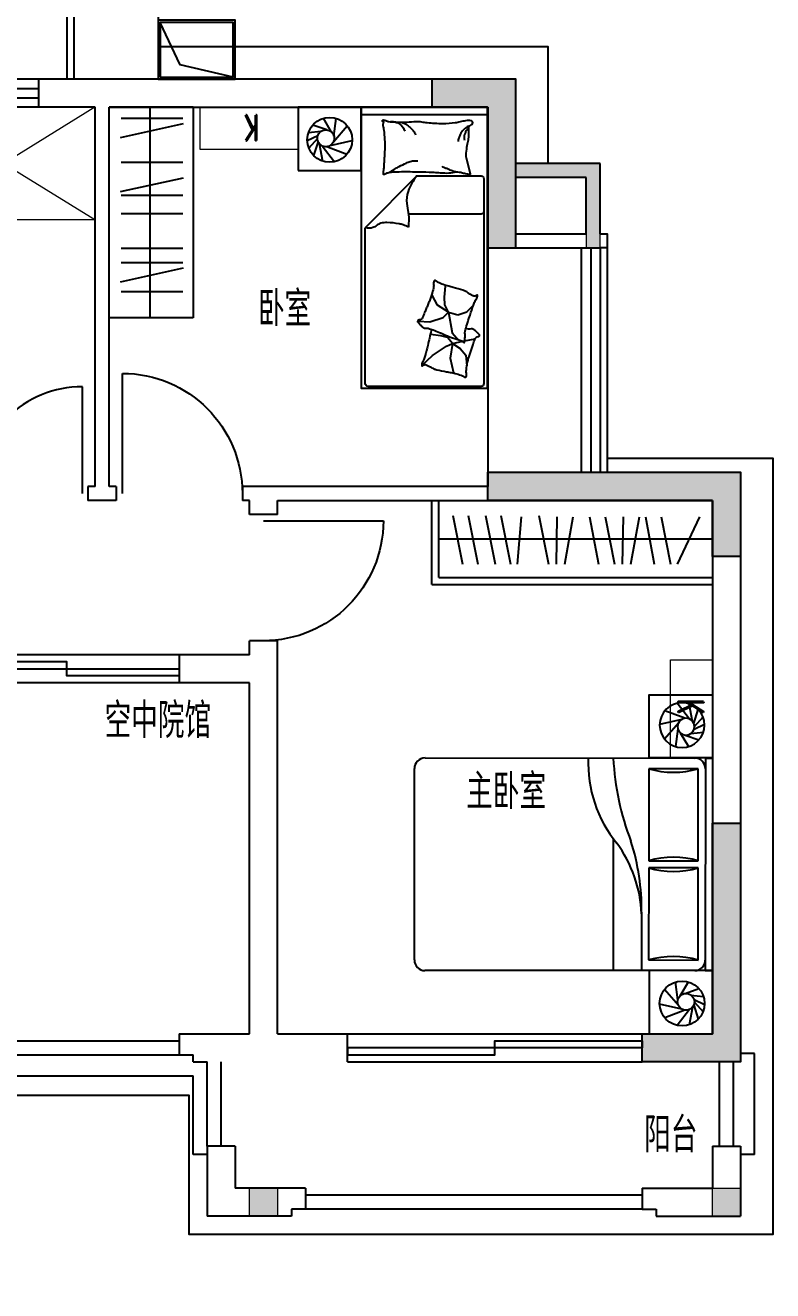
# Model space of a CAD drawing. Extents: x -503369 to -468969, y -592991 to -562131.
# Drawn here: x -481766 to -476439, y -592991 to -583977 of the extents above; entities that cross this region are included whole.
import ezdxf
from ezdxf.enums import TextEntityAlignment as Align

# ---------------------------------------------------------------- set-up
doc = ezdxf.new("R2010")
doc.units = 0
doc.header["$LTSCALE"] = 1000
doc.header["$MEASUREMENT"] = 0
doc.linetypes.add('DASH', pattern=[0.35, 0.25, -0.1])
doc.layers.get('0').update_dxf_attribs({"linetype": 'CONTINUOUS'})
for name, color, linetype, lineweight in [('AC', 11, 'CONTINUOUS', 9), ('FUR1', 223, 'CONTINUOUS', 0), ('GZH1', 8, 'CONTINUOUS', 9), ('GZZ1', 40, 'CONTINUOUS', 9), ('PS', 30, 'CONTINUOUS', 9), ('房间名称', 7, 'CONTINUOUS', 9)]:
    doc.layers.add(name, color=color, linetype=linetype, lineweight=lineweight)
for name, color, linetype in [('F', 8, 'CONTINUOUS'), ('FUR', 8, 'CONTINUOUS'), ('H1', 8, 'CONTINUOUS'), ('see', 200, 'CONTINUOUS'), ('STAIR', 3, 'CONTINUOUS'), ('WALL', 2, 'CONTINUOUS'), ('WINDOW', 3, 'CONTINUOUS'), ('WINDOW_TEXT', 7, 'CONTINUOUS'), ('Z1', 2, 'CONTINUOUS'), ('栏杆', 140, 'CONTINUOUS'), ('烟道', 193, 'CONTINUOUS'), ('热水器', 193, 'CONTINUOUS'), ('看线', 4, 'CONTINUOUS')]:
    doc.layers.add(name, color=color, linetype=linetype)
doc.styles.add('_HZTXT1', font='romand.shx', dxfattribs={"width": 0.7, "bigfont": 'hztxt.shx'})
doc.styles.add('_ROMANC', font='ROMANC', dxfattribs={"width": 0.6})
doc.styles.add('DIM_FONT', font='ROMAND.shx', dxfattribs={"width": 0.7})
doc.styles.add('SIMPLEX', font='SIMPLEX.SHX')
doc.styles.get("Standard").update_dxf_attribs({"font": 'GBENOR', "bigfont": 'GBCBIG'})
doc.styles.add('ZBHZ', font='simplex.shx', dxfattribs={"width": 0.7, "bigfont": 'zbhz.shx'})

# ---------------------------------------------------------------- blocks, each defined once
blk = doc.blocks.new('dghy')
at = {"layer": 'H1'}
for points in [[(457040.7, 437841.2), (456640.7, 437841.2), (457040.7, 437641.2), (456640.7, 437641.2)], [(457240.7, 437841.2), (457040.7, 437841.2), (457240.7, 436641.2), (457040.7, 436641.2)], [(458840.7, 435041.2), (457040.7, 435041.2), (458640.7, 434841.2), (457040.7, 434841.2)], [(458840.7, 435041.2), (458640.7, 434841.2), (458840.7, 434441.2), (458640.7, 434441.2)], [(458840.7, 432541.2), (458640.7, 432541.2), (458840.7, 430841.2), (458640.7, 431041.2)], [(458640.7, 431041.2), (458140.7, 431041.2), (458840.7, 430841.2), (458140.7, 430841.2)]]:
    blk.add_solid(points, dxfattribs=at)
at = {"layer": 'Z1'}
for points in [[(457040.7, 437641.2), (457040.7, 436641.2), (457240.7, 436641.2), (457240.7, 437841.2), (456640.7, 437841.2), (456640.7, 437641.2)], [(458640.7, 434841.2), (457040.7, 434841.2), (457040.7, 435041.2), (458840.7, 435041.2), (458840.7, 434441.2), (458640.7, 434441.2)], [(458140.7, 430841.2), (458140.7, 431041.2), (458640.7, 431041.2), (458640.7, 432541.2), (458840.7, 432541.2), (458840.7, 430841.2)]]:
    blk.add_lwpolyline(points, close=True, dxfattribs=at)
blk = doc.blocks.new('_C10HGB')
at = {"linetype": 'DASH'}
for p, q in [((0, 250), (176.8, 191.1)), ((750, 250), (573.2, 191.1)), ((172.2, 57.4), (0, 0)), ((575.5, 58.2), (750, 0))]:
    blk.add_line(p, q, dxfattribs=at)
blk.add_lwpolyline([(750, 0), (750, 250), (0, 250), (0, 0), (750, 0)], dxfattribs=at)
at = {"style": '_ROMANC', "width": 0.7}
blk.add_text('AC', height=148.6, rotation=360, dxfattribs=at).set_placement((261.2, 60))
at = {"style": 'DIM_FONT', "width": 0.8, "flags": 9}
for tag in ['YSIZE', 'XSIZE']:
    blk.add_attdef(tag, (0, 0), '', height=0.5, dxfattribs=at)
blk = doc.blocks.new('_DBLK')
blk.add_line((-0.45, 0), (-0.45, -0.95))
blk.add_arc((-0.45, 0), 0.95, 270, 0)
at = {"layer": 'WINDOW_TEXT', "style": 'SIMPLEX', "flags": 9}
blk.add_attdef('A', text='', height=1, dxfattribs=at).set_placement((0, 1.5), align=Align.MIDDLE)
blk = doc.blocks.new('_WBLK')
for p, q in [((-0.5, 0.5), (0.5, 0.5)), ((0.5, 0.1667), (-0.5, 0.1667)), ((0.5, -0.1667), (-0.5, -0.1667)), ((-0.5, -0.5), (0.5, -0.5))]:
    blk.add_line(p, q)
at = {"layer": 'WINDOW_TEXT', "style": 'SIMPLEX', "flags": 9}
blk.add_attdef('A', text='', height=1, dxfattribs=at).set_placement((0, 1.5), align=Align.MIDDLE)
blk = doc.blocks.new('A$C3C1C112D')
for p, q in [((690, 705.8), (0, 705.8)), ((0, 50), (0, 705.8)), ((42.6, 670), (0, 670)), ((42.6, 670.8), (42.6, 640.2)), ((42.6, 640.2), (125.7, 640.2)), ((125.7, 640.2), (125.7, 670.8)), ((690, 670), (125.7, 670)), ((690, 705.8), (690, 50)), ((0, 561.2), (690, 561.2)), ((37.7, 561.6), (37.7, 94.9)), ((468, 619), (468.1, 607.3)), ((478.5, 609.5), (478.5, 592.9)), ((543.1, 609.5), (478.5, 609.5)), ((478.5, 592.9), (543.1, 592.9)), ((543.1, 592.9), (543.1, 609.5)), ((559.8, 617.8), (559.8, 607.3)), ((652.3, 561.6), (652.3, 94.9)), ((640, 0), (50, 0)), ((612.3, 54.9), (77.7, 54.9))]:
    blk.add_line(p, q)
blk.add_lwpolyline([(428.3, 611.4, 0.185158), (433.2, 598.7, 0.102042), (452.7, 584.3, 0.060862), (477.7, 576.3, 0.047173), (511.5, 573.1, 0.047173), (545.2, 576.3, 0.060862), (570.3, 584.3, 0.102042), (589.7, 598.7, 0.185158), (594.6, 611.4, 0.185158), (589.7, 624.2, 0.102042), (570.3, 638.5, 0.060862), (545.2, 646.5, 0.047173), (511.5, 649.7, 0.047173), (477.7, 646.5, 0.060862), (452.7, 638.5, 0.102042), (433.2, 624.1, 0.185158)], format="xyb", close=True)
for points in [[(559.8, 617.8, 0.259034), (557.9, 621.2, 0.076276), (546.4, 626.2, 0.036515), (532.8, 628.6, 0.026615), (514, 629.6, 0.026615), (495.1, 628.6, 0.036515), (481.6, 626.2, 0.076276), (470, 621.2, 0.259034), (468.1, 617.8, 0.078462), (468.3, 616.6, 0.056762)], [(559.8, 607.3, 0.259034), (557.9, 610.7, 0.076276), (546.4, 615.7, 0.036515), (532.8, 618.1, 0.026615), (514, 619.1, 0.026615), (495.1, 618.1, 0.036515), (481.6, 615.7, 0.076276), (470, 610.7, 0.259034), (468.1, 607.3, 0.259034), (470, 603.9, 0.056762), (478.5, 599.9, 0.036515)], [(543.1, 598.2, 0.008736), (546.4, 598.9, 0.076276), (557.9, 603.9, 0.259034), (559.8, 607.3, 0.259034)]]:
    blk.add_lwpolyline(points, format="xyb")
blk.add_circle((86.3, 670.8), 17.5)
for centre, radius, start, end in [((77.7, 94.9), 40, 180.00108, 270.00108), ((612.3, 94.9), 40, 270.00108, 0.00108), ((50, 50), 50, 180.00108, 270.00108), ((640, 50), 50, 270.00108, 0.00108)]:
    blk.add_arc(centre, radius, start, end)
at = {"oblique": 0, "width": 0.8, "flags": 9}
for tag in ['XSIZE', 'YSIZE']:
    blk.add_attdef(tag, (345, 705.8), '', height=0.5, rotation=0.00108, dxfattribs=at)
blk = doc.blocks.new('K')
at = {"layer": 'AC'}
blk.add_lwpolyline([(0, 0), (700, 0), (700, -300), (0, -300)], close=True, dxfattribs=at)
at = {"layer": 'AC', "style": '_HZTXT1', "width": 0.7}
blk.add_text('K', height=180, rotation=360, dxfattribs=at).set_placement((277.8, -244.5))
blk = doc.blocks.new('A$C508A78C2')
at = {"layer": 'AC', "xscale": -1, "rotation": 270}
blk.add_blockref('K', (300, 0), dxfattribs=at)
blk = doc.blocks.new('KT1')
at = {"layer": 'AC'}
blk.add_lwpolyline([(243658.6, 39365.6), (244008.6, 39365.6), (244008.6, 39965.6), (243658.6, 39965.6)], close=True, dxfattribs=at)
at = {"layer": 'AC', "style": '_HZTXT1', "width": 0.7}
blk.add_text('K', height=180, rotation=270, dxfattribs=at).set_placement((243748, 39714.2))
blk = doc.blocks.new('f')
at = {"layer": '热水器'}
blk.add_lwpolyline([(497435.1, 492394.5), (497435.1, 492144.5), (496935.1, 492144.5), (496935.1, 492394.5)], close=True, dxfattribs=at)
at = {"layer": '热水器', "style": '_HZTXT1', "oblique": -180, "text_generation_flag": 4, "width": 0.7}
blk.add_text('H', height=180, rotation=180, dxfattribs=at).set_placement((497262.1, 492182.4))
blk = doc.blocks.new('A$C69646BA1')
at = {"layer": 'FUR1'}
for p, q in [((65.2, 37), (7.3, 91.5)), ((419.7, 105.4), (137.8, 106)), ((137.8, 106), (419.7, 105.4)), ((495.1, 37.5), (552, 95.1)), ((38, 0.9), (8.7, 79.5)), ((518.7, 0), (38, 0.9)), ((40.8, 0.9), (517.6, 0)), ((99.4, 23.3), (459.4, 22.7)), ((548.3, 78.5), (518.7, 0))]:
    blk.add_line(p, q, dxfattribs=at)
for centre, radius in [((281, 172.9), 31.6), ((281, 172.9), 23), ((179.4, 65.7), 16.3), ((379.4, 65.3), 16.3)]:
    blk.add_circle(centre, radius, dxfattribs=at)
for centre, radius, start, end in [((278.6, 202.7), 249.5, 63.35353, 114.15432), ((306.5, 152.6), 306.7, 115.09147, 193.7817), ((278.9, 177.7), 243.7, 10.84968, 168.92843), ((248.1, 151.5), 308.9, 346.32317, 62.56587), ((138.9, 206.8), 100.8, 169.87302, 269.34442), ((419.6, 205.6), 100.2, 270.01307, 10.32514), ((99.5, 73.3), 50, 226.7074, 269.88894), ((459.6, 72.4), 49.8, 269.78321, 315.43332)]:
    blk.add_arc(centre, radius, start, end, dxfattribs=at)
blk = doc.blocks.new('A$C466029EA')
for p, q in [((80.3, 200.4), (80.3, 430.4)), ((419.7, 200.4), (419.7, 430.4)), ((30, 200), (470, 200)), ((110.3, 260.4), (389.7, 260.4)), ((0, 30), (0, 170)), ((500, 170), (500, 30)), ((470, 0), (30, 0))]:
    blk.add_line(p, q)
for centre, radius, start, end in [((477.4, 412.8), 397.5, 143.36186, 202.54952), ((250, 589.6), 109.8, 33.45086, 146.54914), ((22.6, 412.8), 397.5, 337.45048, 36.63814), ((30, 170), 30, 90, 180), ((470, 170), 30, 0, 90), ((30, 30), 30, 180, 270), ((470, 30), 30, 270, 0)]:
    blk.add_arc(centre, radius, start, end)
at = {"style": 'DIM_FONT', "width": 0.8, "flags": 9}
for tag in ['YSIZE', 'XSIZE']:
    blk.add_attdef(tag, (250, 0), '', height=0.5, dxfattribs=at)
blk = doc.blocks.new('hdgfd')
at = {"layer": 'FUR1'}
for p, q in [((714921.6, 322636.9), (714851.6, 322636.9)), ((714851.6, 322626.9), (714851.6, 322636.9)), ((714921.6, 322626.9), (714851.6, 322626.9)), ((714861.6, 322486.9), (714861.6, 322626.9)), ((714911.6, 322486.9), (714911.6, 322626.9)), ((714921.6, 322626.9), (714921.6, 322636.9)), ((714911.6, 322616.9), (714861.6, 322616.9))]:
    blk.add_line(p, q, dxfattribs=at)
for radius, start, end in [(50, 120, 60), (45, 123.74899, 56.25101), (25, 180, 0)]:
    blk.add_arc((714886.6, 322486.9), radius, start, end, dxfattribs=at)
blk = doc.blocks.new('A$C64DF1172')
at = {"layer": 'PS', "linetype": 'ByBlock'}
h = blk.add_hatch(dxfattribs=at)
h.set_pattern_fill('ANSI31', color=256, scale=150, angle=180, style=0)
h.set_pattern_definition([(315, (-453209.595, 198025.227), (-13.25825215, -13.25825215), [])])
h.paths.add_polyline_path([(20, 70, 1), (120, 70, 1)])
for p, q in [((70, 140, 0), (70, 0, 0)), ((0, 70, 0), (140, 70, 0))]:
    blk.add_line(p, q, dxfattribs=at)
blk.add_circle((70, 70, 0), 50, dxfattribs=at)
blk = doc.blocks.new('JAFDSF')
at = {"layer": 'FUR1'}
for p, q in [((707040.7, 322322.1), (705740.7, 322322.1)), ((705740.7, 321522.1), (707040.7, 322322.1)), ((707040.7, 321522.1), (705740.7, 322322.1))]:
    blk.add_line(p, q, dxfattribs=at)
at = {"layer": 'WALL'}
for p, q in [((707040.7, 322322.1), (707040.7, 321522.1)), ((707040.7, 322322.1), (707340.7, 322322.1)), ((707140.7, 322222.1), (707140.7, 321522.1)), ((707340.7, 322222.1), (707140.7, 322222.1)), ((707140.7, 321522.1), (707340.7, 321522.1))]:
    blk.add_line(p, q, dxfattribs=at)
at = {"layer": 'FUR1', "xscale": -1}
for name, p, rotation in [('A$C69646BA1', (707341.7, 323850.4), 89.88893833648052), ('A$C466029EA', (707340.7, 323072.1), 90), ('hdgfd', (384403.8, -392964.6), 270)]:
    blk.add_blockref(name, p, dxfattribs=dict(at, rotation=rotation))
at = {"layer": 'PS', "xscale": 1.5, "yscale": 1.5, "zscale": 1.5, "rotation": 270}
blk.add_blockref('A$C64DF1172', (707035.7, 322577.1, 0), dxfattribs=at)
blk = doc.blocks.new('sdsf')
at = {"layer": '烟道'}
for points in [[(791665.6, 418027.9), (792215.6, 418027.9), (792215.6, 418447.9), (791665.6, 418447.9)], [(791680.6, 418042.9), (792200.6, 418042.9), (792200.6, 418432.9), (791680.6, 418432.9)]]:
    blk.add_lwpolyline(points, close=True, dxfattribs=at)
blk.add_lwpolyline([(792200.6, 418042.9), (791822.1, 418131.8), (791680.6, 418432.9)], dxfattribs=at)
blk = doc.blocks.new('REF1')
for p, q in [((-300, -565.9), (300, -565.9)), ((-250, -609.6), (-250, -649.6)), ((-220, -609.6), (-220, -649.6)), ((-250, -649.6), (-220, -649.6))]:
    blk.add_line(p, q)
blk.add_lwpolyline([(-300, -609.6), (300, -609.6), (300, 0), (-300, 0)], close=True)
blk = doc.blocks.new('M_E29JIV')
at = {"color": 0, "linetype": 'ByBlock'}
for p, q in [((0, -306.8), (0, 306.8)), ((30.7, 337.5), (419.3, 337.5)), ((358, 306.8), (143.2, 306.8)), ((450, 306.8), (450, -306.8)), ((81.8, 245.5), (81.8, 40)), ((419.3, -20.5), (419.3, 245.5)), ((48.4, 2), (56.6, -12.3)), ((58.9, 31.4), (162.5, 70.2)), ((172.8, 52.5), (87.3, -17.8)), ((162.5, 70.2), (172.8, 52.5)), ((143.2, -81.8), (358, -81.8)), ((358, -122.7), (143.2, -122.7)), ((81.8, -184.1), (81.8, -245.5)), ((419.3, -245.5), (419.3, -184.1)), ((419.3, -337.5), (30.7, -337.5)), ((143.2, -306.8), (358, -306.8))]:
    blk.add_line(p, q, dxfattribs=at)
for centre, radius in [((250.6, 112.5), 25.6), ((51.1, 61.4), 20.5), ((51.1, -61.4), 20.5), ((51.1, -143.2), 20.5), ((250.6, -209.7), 25.6)]:
    blk.add_circle(centre, radius, dxfattribs=at)
for centre, radius, start, end in [((30.7, 306.8), 30.7, 90, 180), ((143.2, 245.5), 61.4, 90, 180), ((358, 245.5), 61.4, 0, 90), ((419.3, 306.8), 30.7, 0, 90), ((66.1, 12.3), 20.5, 110.53768, 210), ((74.3, -2), 20.5, 210, 309.46232), ((143.2, -20.5), 61.4, 180, 270), ((358, -20.5), 61.4, 270, 0), ((143.2, -184.1), 61.4, 90, 180), ((358, -184.1), 61.4, 0, 90), ((143.2, -245.5), 61.4, 180, 270), ((358, -245.5), 61.4, 270, 0), ((30.7, -306.8), 30.7, 180, 270), ((419.3, -306.8), 30.7, 270, 0)]:
    blk.add_arc(centre, radius, start, end, dxfattribs=at)
at = {"style": 'DIM_FONT', "width": 0.8, "flags": 9}
for tag in ['YSIZE', 'XSIZE']:
    blk.add_attdef(tag, (0, 0), '', height=0.5, dxfattribs=at)
blk = doc.blocks.new('A$C65CE207E')
for p, q in [((500, 700), (0, 700)), ((0, 700), (0, 0)), ((44.5, 649.3), (386.9, 649.3)), ((44.5, 26.5), (44.5, 649.3)), ((100.2, 26.5), (100.2, 649.3)), ((386.9, 649.3), (386.9, 26.5)), ((500, 0), (500, 700)), ((51.9, 607.3), (68.5, 607.3)), ((51.9, 542.6), (51.9, 607.3)), ((68.5, 542.6), (51.9, 542.6)), ((76.8, 623.9), (66.3, 623.9)), ((68.5, 607.3), (68.5, 542.6)), ((77.9, 532.1), (66.2, 532.2)), ((51.9, 69.6), (51.9, 134.3)), ((51.9, 134.3), (68.5, 134.3)), ((76.8, 150.9), (66.3, 150.9)), ((68.5, 134.3), (68.5, 69.6)), ((386.9, 26.5), (44.5, 26.5)), ((68.5, 69.6), (51.9, 69.6)), ((77.9, 59.1), (66.2, 59.2)), ((0, 0), (500, 0))]:
    blk.add_line(p, q)
for points in [[(57.1, 607.3, -0.008736), (57.9, 610.5, -0.076276), (62.8, 622, -0.259034), (66.3, 623.9, -0.259034)], [(66.3, 623.9, -0.259034), (69.7, 622, -0.076276), (74.6, 610.5, -0.036515), (77.1, 596.9, -0.026615), (78.1, 578.1, -0.026615), (77.1, 559.2, -0.036515), (74.6, 545.7, -0.076276), (69.7, 534.1, -0.259034), (66.3, 532.2, -0.259034), (62.8, 534.1, -0.056762), (58.8, 542.6, -0.036515)], [(76.8, 623.9, -0.259034), (80.2, 622, -0.076276), (85.1, 610.5, -0.036515), (87.6, 596.9, -0.026615), (88.6, 578.1, -0.026615), (87.6, 559.2, -0.036515), (85.1, 545.7, -0.076276), (80.2, 534.1, -0.259034), (76.8, 532.2, -0.078462), (75.5, 532.4, -0.056762)], [(57.1, 134.3, -0.008736), (57.9, 137.5, -0.076276), (62.8, 149, -0.259034), (66.3, 150.9, -0.259034)], [(66.3, 150.9, -0.259034), (69.7, 149, -0.076276), (74.6, 137.5, -0.036515), (77.1, 123.9, -0.026615), (78.1, 105.1, -0.026615), (77.1, 86.2, -0.036515), (74.6, 72.7, -0.076276), (69.7, 61.1, -0.259034), (66.3, 59.2, -0.259034), (62.8, 61.1, -0.056762), (58.8, 69.6, -0.036515)], [(76.8, 150.9, -0.259034), (80.2, 149, -0.076276), (85.1, 137.5, -0.036515), (87.6, 123.9, -0.026615), (88.6, 105.1, -0.026615), (87.6, 86.2, -0.036515), (85.1, 72.7, -0.076276), (80.2, 61.1, -0.259034), (76.8, 59.2, -0.078462), (75.5, 59.4, -0.056762)]]:
    blk.add_lwpolyline(points, format="xyb")
for centre, radius in [((241.5, 484.2), 82.5), ((241.5, 484.2), 31.6), ((241.5, 191.6), 82.5), ((241.5, 191.6), 31.6)]:
    blk.add_circle(centre, radius)
at = {"oblique": -180, "text_generation_flag": 4, "width": 0.8, "flags": 9}
for tag in ['YSIZE', 'XSIZE']:
    blk.add_attdef(tag, (500, 350), '', height=0.5, rotation=90, dxfattribs=at)
blk = doc.blocks.new('ht')
at = {"layer": '烟道'}
for points in [[(452112.1, 309627.7), (452112.1, 309077.7), (451612.1, 309077.7), (451612.1, 309627.7)], [(452097.1, 309612.7), (452097.1, 309092.7), (451627.1, 309092.7), (451627.1, 309612.7)]]:
    blk.add_lwpolyline(points, close=True, dxfattribs=at)
blk.add_lwpolyline([(452097.1, 309092.7), (452008.2, 309471.2), (451627.1, 309612.7)], dxfattribs=at)
blk = doc.blocks.new('dgsdf')
at = {"layer": 'FUR1', "linetype": 'DASH'}
for p, q in [((685252.4, 477108.3), (686552.4, 477108.3)), ((686652.4, 475258.3), (686652.4, 477108.3))]:
    blk.add_line(p, q, dxfattribs=at)
at = {"layer": 'FUR1'}
for p in [(685252.4, 477058.3), (686452.4, 475258.3)]:
    blk.add_line(p, (686452.4, 477058.3), dxfattribs=at)
at = {"layer": 'see'}
blk.add_line((688952.4, 467658.3), (690752.4, 467658.3), dxfattribs=at)
at = {"layer": 'STAIR'}
for q in [(689902.4, 477058.3), (690502.4, 474758.3)]:
    blk.add_line((690502.4, 477058.3), q, dxfattribs=at)
at = {"layer": 'WALL'}
for p, q in [((688552.4, 477858.3), (685152.4, 477858.3)), ((688802.4, 477858.3), (688752.4, 477858.3)), ((688802.4, 477858.3), (688802.4, 477658.3)), ((689802.4, 477858.3), (690052.4, 477858.3)), ((689802.4, 477858.3), (689802.4, 477658.3)), ((685252.4, 474658.3), (685252.4, 477658.3)), ((687052.4, 477658.3), (685252.4, 477658.3)), ((687052.4, 476858.3), (687052.4, 477658.3)), ((688802.4, 477658.3), (687252.4, 477658.3)), ((687252.4, 476858.3), (687252.4, 477658.3)), ((689802.4, 477658.3), (690252.4, 477658.3)), ((687052.4, 476858.3), (687252.4, 476858.3)), ((687052.4, 474658.3), (687052.4, 475658.3)), ((687052.4, 475658.3), (687252.4, 475658.3)), ((687252.4, 474758.3), (687252.4, 475658.3)), ((687302.4, 474758.3), (687252.4, 474758.3)), ((687302.4, 474758.3), (687302.4, 474558.3)), ((688202.4, 474758.3), (688202.4, 474558.3)), ((688752.4, 474758.3), (688202.4, 474758.3)), ((688752.4, 474558.3), (688752.4, 474758.3)), ((693052.4, 474758.3), (689652.4, 474758.3)), ((689652.4, 474558.3), (689652.4, 474758.3)), ((693052.4, 473658.3), (693052.4, 474758.3)), ((685252.4, 474658.3), (685352.4, 474658.3)), ((685352.4, 474558.3), (685352.4, 474658.3)), ((686152.4, 474658.3), (687052.4, 474658.3)), ((686152.4, 474558.3), (686152.4, 474658.3)), ((685252.4, 474558.3), (685352.4, 474558.3)), ((685252.4, 467958.3), (685252.4, 474558.3)), ((686152.4, 474558.3), (687302.4, 474558.3)), ((688202.4, 474558.3), (688252.4, 474558.3)), ((688252.4, 471758.3), (688252.4, 474558.3)), ((688452.4, 473858.3), (688452.4, 474558.3)), ((690052.4, 474558.3), (689652.4, 474558.3)), ((690052.4, 471858.3), (690052.4, 474558.3)), ((690152.4, 474558.3), (692852.4, 474558.3)), ((690152.4, 471858.3), (690152.4, 474558.3)), ((692852.4, 473558.3), (692852.4, 474558.3)), ((688452.4, 471958.3), (688452.4, 473758.3)), ((689202.4, 471958.3), (688452.4, 471958.3)), ((692852.4, 471958.3), (694652.4, 471958.3)), ((692852.4, 471958.3), (692852.4, 471858.3)), ((694652.4, 471958.3), (694652.3, 467758.3)), ((689202.4, 471858.3), (689202.4, 471758.3)), ((690052.4, 471858.3), (690002.4, 471858.3)), ((690002.4, 471858.3), (690002.4, 471758.3)), ((690202.4, 471858.3), (690152.4, 471858.3)), ((690202.4, 471858.3), (690202.4, 471758.3)), ((692852.4, 471858.3), (691102.4, 471858.3)), ((691102.4, 471858.3), (691102.4, 471758.3)), ((689202.4, 471758.3), (688252.4, 471758.3)), ((690202.4, 471758.3), (690002.4, 471758.3)), ((691152.4, 471758.3), (691102.4, 471758.3)), ((691152.4, 471658.3), (691152.4, 471758.3)), ((691352.4, 471658.3), (691352.4, 471758.3)), ((691352.4, 471758.3), (694452.4, 471758.3)), ((694452.4, 471758.3), (694452.4, 467958.3)), ((691352.4, 471658.3), (691152.4, 471658.3)), ((691152.4, 470658.3), (691152.4, 470758.3)), ((691352.4, 470758.3), (691152.4, 470758.3)), ((691352.4, 467958.3), (691352.4, 470758.3)), ((688652.4, 470658.3), (688652.4, 467958.3)), ((688652.4, 470658.3), (689052.3, 470658.3)), ((689052.3, 470658.3), (689052.3, 470458.3)), ((690652.4, 470658.3), (690652.4, 470458.3)), ((691152.4, 470658.3), (690652.4, 470658.3)), ((688852.4, 470458.3), (688852.4, 467958.3)), ((689052.3, 470458.3), (688852.4, 470458.3)), ((691152.4, 470458.3), (690652.4, 470458.3)), ((691152.4, 467958.3), (691152.4, 470458.3)), ((685952.3, 467958.3), (685252.4, 467958.3)), ((685952.3, 467958.3), (685952.3, 467758.3)), ((688252.4, 467958.3), (688252.4, 467758.3)), ((688652.4, 467958.3), (688252.4, 467958.3)), ((689052.3, 467958.3), (688852.4, 467958.3)), ((689052.3, 467958.3), (689052.3, 467808.3)), ((690652.3, 467958.3), (690652.3, 467808.3)), ((690652.3, 467958.3), (691152.3, 467958.3)), ((685952.3, 467758.3), (685252.4, 467758.3)), ((688952.4, 467758.3), (688252.4, 467758.3)), ((689052.3, 467808.3), (688952.4, 467808.3)), ((688952.4, 467758.3), (688952.4, 467808.3)), ((690652.3, 467808.3), (690752.3, 467808.3)), ((690752.3, 467758.3), (690752.3, 467808.3)), ((690752.3, 467758.3), (690852.3, 467758.3))]:
    blk.add_line(p, q, dxfattribs=at)
at = {"layer": 'WINDOW'}
for p, q in [((692852.4, 473558.3), (692852.4, 471958.3)), ((690652.4, 470658.3), (689052.3, 470658.3)), ((690652.4, 470458.3), (689052.3, 470458.3)), ((688252.4, 467958.3), (685952.3, 467958.3)), ((688252.4, 467758.3), (685952.3, 467758.3))]:
    blk.add_line(p, q, dxfattribs=at)
for points in [[(689052.3, 470558.3), (689852.4, 470558.3), (689852.4, 470608.3), (689052.3, 470608.3)], [(689052.3, 470558.3), (689852.4, 470558.3), (689852.4, 470608.3), (689052.3, 470608.3)], [(690652.4, 470508.3), (689852.4, 470508.3), (689852.4, 470558.3), (690652.4, 470558.3)], [(685952.3, 467858.3), (687152.3, 467858.3), (687152.3, 467908.3), (685952.3, 467908.3)], [(685952.3, 467858.3), (687152.3, 467858.3), (687152.3, 467908.3), (685952.3, 467908.3)], [(688252.4, 467808.3), (687152.3, 467808.3), (687152.3, 467858.3), (688252.4, 467858.3)]]:
    blk.add_lwpolyline(points, close=True, dxfattribs=at)
at = {"layer": '栏杆'}
for p, q in [((689852.4, 477658.3), (689852.4, 474758.3)), ((689902.4, 477658.3), (689902.4, 474758.3)), ((689052.3, 467908.3), (690652.4, 467908.3)), ((689052.3, 467808.3), (690652.4, 467808.3))]:
    blk.add_line(p, q, dxfattribs=at)
at = {"layer": 'AC', "xscale": -1}
for name, p, rotation in [('_C10HGB', (690049, 475732), 270), ('A$C508A78C2', (694152.9, 470622.5), 180)]:
    blk.add_blockref(name, p, dxfattribs=dict(at, rotation=rotation))
at = {"layer": 'AC'}
for name, p, rotation in [('K', (691502.4, 474258.3), 180), ('KT1', (645886.8, 711966.9), 270)]:
    blk.add_blockref(name, p, dxfattribs=dict(at, rotation=rotation))
at = {"layer": 'FUR1', "xscale": -1}
for name, p, rotation in [('A$C65CE207E', (685502.4, 477108.3), 270), ('M_E29JIV', (686984.4, 476268), 359.9999999533093), ('REF1', (687052.4, 474958.3), 270.000000063366)]:
    blk.add_blockref(name, p, dxfattribs=dict(at, rotation=rotation))
blk.add_blockref('ht', (1138664.4, 168030.6), dxfattribs=at)
at = {"layer": 'FUR1', "xscale": -0.9916666666395026, "yscale": 0.9916666666395026, "zscale": 0.9916666666666667, "rotation": 89.99999956952593}
blk.add_blockref('A$C3C1C112D', (688029.2, 477593.6), dxfattribs=at)
at = {"layer": 'WINDOW'}
for name, p, xscale, yscale, zscale in [('_DBLK', (689302.4, 477758.3), -1000, 1000, 1000), ('_WBLK', (689202.4, 474658.3), -900, 200, 900), ('_DBLK', (687752.4, 474658.3), -900, 900, 900)]:
    blk.add_blockref(name, p, dxfattribs=dict(at, xscale=xscale, yscale=yscale, zscale=zscale))
for name, p, xscale, yscale, zscale, rotation in [('_WBLK', (687152.3, 476258.3), -1200, 200.0000000001164, 1200, 270), ('_DBLK', (685752.4, 474608.3), -800, 800, 800, 180), ('_DBLK', (690652.4, 471808.3), -900, 900, 900, 180), ('_DBLK', (689602.4, 471808.3), 800, 800, 800, 180), ('_DBLK', (691252.4, 471208.3), -900, 900, 900, 90)]:
    blk.add_blockref(name, p, dxfattribs=dict(at, xscale=xscale, yscale=yscale, zscale=zscale, rotation=rotation))
at = {"layer": '房间名称', "rotation": 180}
blk.add_blockref('JAFDSF', (1395793, 796080.4), dxfattribs=at)
at = {"layer": '烟道'}
blk.add_blockref('sdsf', (-101163.2, 56730.4), dxfattribs=at)
at = {"layer": '热水器', "xscale": -1, "rotation": 270}
blk.add_blockref('f', (195107.9, -20076.8), dxfattribs=at)
blk = doc.blocks.new('l4')
at = {"layer": 'GZH1'}
for points in [[(468048.2, 430175.9), (467448.2, 430175.9), (467948.2, 430075.9), (467448.2, 430075.9)], [(468048.2, 430175.9), (467948.2, 430075.9), (468048.2, 429575.9), (467948.2, 429575.9)], [(465748.2, 422875.9), (465548.2, 422875.9), (465748.2, 422675.9), (465548.2, 422675.9)], [(469048.2, 422875.9), (468848.2, 422875.9), (469048.2, 422675.9), (468848.2, 422675.9)]]:
    blk.add_solid(points, dxfattribs=at)
at = {"layer": 'GZZ1'}
blk.add_lwpolyline([(467448.2, 430075.9), (467948.2, 430075.9), (467948.2, 429575.9), (468048.2, 429575.9), (468048.2, 430175.9), (467448.2, 430175.9)], dxfattribs=at)
for points in [[(465748.2, 422675.9), (465548.2, 422675.9), (465548.2, 422875.9), (465748.2, 422875.9)], [(469048.2, 422675.9), (468848.2, 422675.9), (468848.2, 422875.9), (469048.2, 422875.9)]]:
    blk.add_lwpolyline(points, close=True, dxfattribs=at)
at = {"layer": 'H1'}
for points in [[(467248.2, 430775.9), (466848.2, 430775.9), (467248.2, 430575.9), (466848.2, 430575.9)], [(467448.2, 430775.9), (467248.2, 430775.9), (467448.2, 429575.9), (467248.2, 429575.9)], [(469048.2, 427975.9), (467248.2, 427975.9), (468848.2, 427775.9), (467248.2, 427775.9)], [(469048.2, 427975.9), (468848.2, 427775.9), (469048.2, 427375.9), (468848.2, 427375.9)], [(469048.2, 425475.9), (468848.2, 425475.9), (469048.2, 423775.9), (468848.2, 423975.9)], [(468848.2, 423975.9), (468348.2, 423975.9), (469048.2, 423775.9), (468348.2, 423775.9)]]:
    blk.add_solid(points, dxfattribs=at)
at = {"layer": 'Z1'}
for points in [[(467248.2, 430575.9), (467248.2, 429575.9), (467448.2, 429575.9), (467448.2, 430775.9), (466848.2, 430775.9), (466848.2, 430575.9)], [(468848.2, 427775.9), (467248.2, 427775.9), (467248.2, 427975.9), (469048.2, 427975.9), (469048.2, 427375.9), (468848.2, 427375.9)], [(468348.2, 423775.9), (468348.2, 423975.9), (468848.2, 423975.9), (468848.2, 425475.9), (469048.2, 425475.9), (469048.2, 423775.9)]]:
    blk.add_lwpolyline(points, close=True, dxfattribs=at)
blk = doc.blocks.new('M_C55HKH')
for p, q in [((0, -52.4), (900, -52.4)), ((25.8, -508.5), (25.8, -1967.8)), ((502.6, -488.5), (45.8, -488.5)), ((502.6, -488.5), (871.6, -858.3)), ((45.8, -761.1), (564.4, -761.1)), ((871.6, -1967.8), (871.6, -858.3)), ((299.4, -1273), (294.5, -1270)), ((306.6, -1352.3), (299.4, -1273)), ((357, -1410.4), (393.4, -1337.5)), ((393.4, -1337.5), (392.3, -1318.1)), ((146.2, -1456.3), (99.8, -1409.5)), ((278.4, -1459.1), (304.8, -1407.4)), ((278.4, -1459.1), (357, -1410.4)), ((304.8, -1407.4), (306.6, -1352.3)), ((210.6, -1478.3), (146.2, -1456.3)), ((278.4, -1459.1), (210.6, -1478.3)), ((278.4, -1459.1), (251, -1605.9)), ((316.5, -1498.2), (278.4, -1459.1)), ((412.1, -1526.9), (316.5, -1498.2)), ((495.3, -1522.7), (412.1, -1526.9)), ((251, -1605.9), (218.9, -1643.3)), ((333.2, -1627.5), (405.4, -1617.7)), ((163.5, -1664.3), (88.8, -1648.6)), ((249.3, -1682.4), (175.1, -1666.8)), ((249.3, -1682.4), (195.7, -1717.6)), ((218.9, -1643.3), (211.2, -1652.3)), ((249.3, -1682.4), (286.2, -1639.5)), ((249.3, -1682.4), (266, -1787)), ((292.2, -1700.3), (249.3, -1682.4)), ((286.2, -1639.5), (333.2, -1627.5)), ((391.2, -1768.8), (292.2, -1700.3)), ((153.5, -1766.5), (147.3, -1840.5)), ((195.7, -1717.6), (153.5, -1766.5)), ((266, -1787), (242.8, -1892.3)), ((468.8, -1838.9), (391.2, -1768.8)), ((45.8, -1987.8), (851.6, -1987.8))]:
    blk.add_line(p, q)
blk.add_lwpolyline([(0, -2000), (0, 0), (900, 0), (900, -2000)], close=True)
for points in [[(135.1, -133.6, -0.263368), (107.1, -114.8, -0.494818), (116.3, -96.1, -0.049225), (134, -94.3, -0.036831), (157.6, -96.1, -0.031893), (195.6, -104.2, 0.035782), (229.5, -111.2, 0.032941), (319.2, -117.1, 0.026564), (430.4, -111.2, 0.017905), (467.9, -105.8, -0.033397), (488.1, -103.6, -0.03204), (525.2, -104.3, 0.018442), (589.5, -107.3, 0.010837), (654.3, -106.6, 0.014624), (702.2, -103.6, 0.111249), (724.7, -96.3, -0.153708), (741.6, -92.3, -0.076444), (749.1, -94, -0.215512), (751, -96.1, -0.585858), (748.4, -99.1, 0.363489), (743.5, -101.7, 0.191716), (743.4, -113.2, -0.129675), (745.4, -129.9, -0.01735), (742.4, -146.7, 0.019326), (739.8, -161.8, 0.018818), (733.1, -230.1, 0.021828), (732.2, -289.4, 0.006204), (733.6, -323.2, 0.001963), (739.8, -430.1, 0.028341), (744, -466.2, -0.117014), (743.5, -475.1, -0.36606), (742.1, -476.1, -0.03973), (728.5, -473.3, -0.048309), (714.7, -467.8, 0.062981), (704.1, -463.9, 0.04058), (680.7, -460.5, 0.014345), (613.9, -458.3, 0.005484), (488.5, -459, 0.007153), (392.3, -462, 0.008762), (349.8, -464.7, -0.008153), (304.1, -467.6, -0.06251), (247, -463.2, 0.078669), (201.4, -461.2, 0.047825), (179, -465.9, -0.034494), (148.2, -473.3, -0.023571), (122.9, -476.3, -0.510228), (121.9, -475.1), (129.4, -445.1), (150.1, -362.6, 0.073041), (152.1, -343, 0.023305), (146.3, -281.9, 0.018299), (142.3, -259, -0.01097), (134.9, -221, -0.042281), (132, -186.7, -0.027201), (134.9, -133.3)], [(133.4, -149.6, -0.05369), (147.6, -162.6, -0.070312), (155.7, -174.9, -0.015448), (159.5, -183.4, -0.013244), (163.2, -193.7, -0.082127), (166.2, -211.7, -0.064164), (163.2, -234.9)], [(134.9, -133.6, -0.077379), (169.7, -158.9, -0.077379), (195.2, -193.7, -0.047525), (205.1, -218.3, -0.047525), (210.2, -244.3)], [(608.9, -107.4, 0.027842), (585.2, -118, 0.048685), (572.6, -126.1, 0.023666), (544.7, -150.5, 0.031223), (525.7, -171.1, 0.046801), (520.6, -178.8, 0.023191), (512.5, -195.5)], [(690.9, -101.7, 0.088153), (656.4, -105.2, 0.088153), (625.2, -120.5, 0.077547), (603.6, -142.1, 0.077547), (589.5, -169.3)], [(225.5, -460.5, 0.009729), (252.8, -451.5, 0.009729), (279.7, -441.4, 0.007971), (301.4, -432.3, 0.007971), (322.9, -422.6)], [(694.7, -462, 0.016108), (655.8, -435.8, 0.024599), (629, -420.7, 0.009477), (579.9, -397.4, 0.015937), (550.1, -385.1, 0.072521), (533.7, -381.5, 0.033339), (497.5, -381.3)], [(502.6, -488.5, -0.085272), (565.9, -598.6, -0.124044), (575.2, -686.2), (561.5, -781.6), (563.3, -854.1)], [(563.3, -854.1, -0.027362), (601.8, -837.7, -0.040834), (628.9, -830.3, -0.038441), (716.6, -820.8, -0.076528), (760.7, -826.1, -0.103649), (788.2, -840.5, 0.093398), (818.4, -857, 0.072727), (840.5, -860.8, 0.052315), (871.6, -858.3)], [(400.3, -1581.4, 0.025626), (401.8, -1590.8, 0.0108), (426.4, -1696.7, 0.00456), (445.4, -1768.5, 0.01125), (454.1, -1797.4, 0.069394), (461.7, -1813.2, -0.079756), (468.1, -1827, -0.106399), (468.8, -1838.9, -0.328642), (465.8, -1841.8, -0.299547), (460.8, -1839.5, 0.189917), (454.1, -1834.5, 0.033518), (446, -1832.9, 0.075627), (442.4, -1833, 0.053489), (435.9, -1834.8, 0.017838), (417.6, -1843, 0.038394), (397.1, -1855.1, -0.059529), (383.5, -1862.4, -0.035943), (361.9, -1869, -0.011245), (291.4, -1883.8, -0.006203), (259.2, -1889.3, 0.010783), (240.6, -1892.7, 0.019485), (229.8, -1895.4, 0.005062), (188.4, -1907.7, 0.101392), (167.2, -1919.3, -0.223768), (156.1, -1922.3, -0.25558), (152.7, -1919.5, -0.081563), (149.7, -1906.7, -0.071805), (150.7, -1893, 0.069985), (151.8, -1879, 0.03546), (145.4, -1830.7, 0.029432), (130.3, -1774, 0.001554), (121.1, -1746.5, -0.00152), (111.6, -1718.4, -0.004735), (102.3, -1689.3, 0.00382), (90.8, -1653.2, 0.296001), (66.5, -1633.6, -0.649774), (60.7, -1615.9, -0.02319), (64.7, -1612.6, 0.0288), (67.9, -1609.9, 0.005727), (73, -1605.1, -0.004358), (79.6, -1598.7, -0.027528), (94.1, -1586.2, -0.046214), (103.8, -1580.2, -0.194121), (117.3, -1579, 0.133719), (136.6, -1579.7, 0.005779), (154.6, -1575.2, 0.008882)]]:
    blk.add_lwpolyline(points, format="xyb")
blk.add_lwpolyline([(345.4, -1251, 0.101392), (365.7, -1237.8, -0.223768), (376.5, -1234, -0.25558), (380.2, -1236.5, -0.081563), (384.2, -1249.1, -0.071805), (384.2, -1262.7, 0.069985), (384.1, -1276.8, 0.03546), (394.2, -1324.5, 0.029432), (413.7, -1379.8, 0.001554), (425, -1406.6, -0.00152), (436.5, -1433.9, -0.004735), (448, -1462.2, 0.00382), (462.3, -1497.3, 0.296001), (488, -1515, -0.649774), (495.1, -1532.2, -0.02319), (491.4, -1535.7, 0.0288), (488.4, -1538.7, 0.005727), (483.8, -1543.9, -0.004358), (477.7, -1550.8, -0.027528), (464.1, -1564.3, -0.046214), (454.9, -1571.1, -0.194121), (441.5, -1573.2, 0.133719), (422.3, -1574.1, 0.011505), (387.3, -1586.1, 0.008882), (342.6, -1603.5, 0.012426), (285.7, -1628.6, -0.033612), (264.2, -1636.9), (217.8, -1651.5), (182, -1662.8, 0.224341), (170.4, -1673.5, -0.722772), (163.3, -1673.1, -0.103513), (163.2, -1670, 0.053465), (163.5, -1664.3, 0.030109), (161.3, -1645.6, -0.031436), (159.2, -1627.7, -0.05324), (159.9, -1615.6, 0.05518), (160.5, -1603.9, 0.056271), (157, -1583.3, 0.0108), (124.3, -1479.6, 0.00456), (99.8, -1409.5, 0.01125), (89, -1381.3, 0.069394), (80.2, -1366.2, -0.079756), (72.8, -1352.9, -0.106399), (71.2, -1341.1, -0.328642), (73.9, -1337.9, -0.299547), (79.1, -1339.9, 0.189917), (86.1, -1344.3, 0.033518), (94.3, -1345.3, 0.075627), (98, -1345, 0.053489), (104.3, -1342.6, 0.017838), (121.9, -1333, 0.038394), (141.4, -1319.4, -0.059529), (154.4, -1311.1, -0.035943), (175.4, -1302.8, -0.011245), (244.6, -1282.8, -0.006203), (276.3, -1274.7, 0.010783), (294.5, -1270, 0.019485), (305.2, -1266.5, 0.005062)], format="xyb", close=True)
for centre, start, end in [((45.8, -508.5), 90, 180), ((45.8, -741.1), 180, 270), ((45.8, -1967.8), 180, 270), ((851.6, -1967.8), 270, 0)]:
    blk.add_arc(centre, 20, start, end)
at = {"style": 'DIM_FONT', "width": 0.8, "flags": 9}
for tag in ['YSIZE', 'XSIZE']:
    blk.add_attdef(tag, (0, 0), '', height=0.5, dxfattribs=at)
blk = doc.blocks.new('A$C319D3F88')
for p, q in [((239.6, 272.4), (180.6, 372)), ((255.6, 244.9), (272.5, 371.4)), ((162.9, 278.6), (73.5, 268.1)), ((204.3, 289.3), (105.3, 324)), ((251.8, 204), (351.1, 317.6)), ((140, 246.5), (65.7, 211)), ((137.6, 227.4), (76.4, 159.8)), ((142.3, 206.3), (111.2, 106.6)), ((150.1, 192.9), (175.5, 66.5)), ((227.9, 177.9), (385.6, 213.4)), ((173, 176.1), (260.6, 62.3)), ((205, 170.1), (348.8, 116.4))]:
    blk.add_line(p, q)
blk.add_lwpolyline([(0, 0), (450, 0), (450, 450), (0, 450)], close=True)
for centre, radius in [((225.6, 218.4), 160), ((197.6, 229.7), 60)]:
    blk.add_circle(centre, radius)
blk = doc.blocks.new('A$C3D226BC4')
for p, q in [((0, 0), (0, 1500)), ((600, 1500), (0, 1500)), ((293.7, 0, 0), (293.7, 1500, 0)), ((600, 1500), (600, 0)), ((527.9, 1382, 0), (78.9, 1283.2, 0)), ((525.9, 1421.1, 0), (86.3, 1421.1, 0)), ((525.9, 1106.5, 0), (86.3, 1106.5, 0)), ((80.9, 899.7, 0), (530, 998.4, 0)), ((525.9, 871.5, 0), (86.3, 871.5, 0)), ((525.9, 742, 0), (86.3, 742, 0)), ((525.9, 494, 0), (86.3, 494, 0)), ((525.9, 392.8, 0), (86.3, 392.8, 0)), ((527.9, 353.7, 0), (78.9, 254.9, 0)), ((525.9, 186.5, 0), (86.3, 186.5, 0)), ((600, 0), (0, 0))]:
    blk.add_line(p, q)
blk = doc.blocks.new('M_C5')
for p, q in [((-70.8, 21.3), (-105.6, 120.2)), ((-60.2, 62.7), (-49.6, 152.1)), ((-28.1, 85.6), (7.4, 159.8)), ((-9, 88), (58.7, 149.2)), ((12.2, 83.3), (111.9, 114.4)), ((-54, -14.1), (-153.6, 45)), ((25.5, 75.4), (152, 50)), ((42.3, 52.6), (156.1, -35.1)), ((48.3, 20.6), (102.1, -123.2)), ((-26.4, -30), (-153, -46.9)), ((14.5, -26.2), (-99.1, -125.6)), ((40.5, -2.3), (5.1, -160))]:
    blk.add_line(p, q)
for centre, radius in [((0, 0), 160), ((-11.2, 28), 60)]:
    blk.add_circle(centre, radius)
at = {"width": 0.8, "flags": 9}
for tag in ['XSIZE', 'YSIZE']:
    blk.add_attdef(tag, (0, 0), '', height=0.5, dxfattribs=at)
blk = doc.blocks.new('A$C19441411')
at = {"layer": 'F'}
for p, q in [((0, 451.2), (0.4, 1965.4)), ((50.9, 1965.4), (0.4, 1965.4)), ((50.5, 451.2), (50.9, 1965.4)), ((126.6, 1965.4), (2048.9, 1964.8)), ((505.1, 1548.9), (505.2, 1965.3)), ((706.8, 1031.5), (707.1, 1965.2)), ((101.4, 1889.7), (101.2, 1233.5)), ((454.7, 1889.6), (101.4, 1889.7)), ((454.5, 1233.4), (454.7, 1889.6)), ((2124.6, 1889.1), (2124.2, 526.3)), ((101.2, 1183.1), (101, 526.9)), ((101.2, 1233.5), (454.5, 1233.4)), ((454.5, 1183), (101.2, 1183.1)), ((454.3, 526.8), (454.5, 1183)), ((50.5, 451.2), (0, 451.2)), ((101, 526.9), (454.3, 526.8)), ((2048.5, 450.6), (126.2, 451.2))]:
    blk.add_line(p, q, dxfattribs=at)
for points in [[(0.4, 1965.4), (450.4, 1965.3), (450.6, 2415.3), (0.6, 2415.4)], [(0.4, 450), (450.4, 450.1), (450.6, 0.1), (0.6, 0)]]:
    blk.add_lwpolyline(points, close=True, dxfattribs=at)
for centre, radius, start, end in [((126.6, 1889.7), 75.7, 89.98348, 179.98348), ((2048.9, 1889.1), 75.7, 359.98348, 89.98348), ((278.2, 2495.3), 630.9, 253.72327, 286.24368), ((2088.7, 1527.9), 1583.7, 179.24164, 197.78684), ((1431.9, 1602.3), 927.8, 182.52326, 216.02379), ((277.7, 627.8), 630.9, 73.72327, 106.24368), ((278, 1788.7), 630.9, 253.72327, 286.24368), ((-1148.6, 366.8), 1857.1, 2.59949, 21.39042), ((-6.3, 489.1), 891.8, 357.55074, 39.52956), ((277.5, -78.8), 630.9, 73.72327, 106.24368), ((126.2, 526.9), 75.7, 179.98348, 269.98348), ((2048.5, 526.3), 75.7, 269.98348, 359.98348)]:
    blk.add_arc(centre, radius, start, end, dxfattribs=at)
at = {"layer": 'F', "extrusion": (0, 0, -1), "xscale": -1, "zscale": -1, "rotation": 270.016524208679}
blk.add_blockref('M_C5', (-216.4, 2199.3), dxfattribs=at)
at = {"layer": 'F', "extrusion": (0, 0, -1), "zscale": -1, "rotation": 269.983475791321}
blk.add_blockref('M_C5', (-216.4, 216.2), dxfattribs=at)

msp = doc.modelspace()

# ---------------------------------------------------------------- linework, layer by layer
at = {"layer": 'F', "linetype": 'Continuous'}
for p, q in [((-478869.5, -587961.1), (-478869.5, -587361.1)), ((-478819.5, -587911.1), (-478819.5, -587361.1)), ((-478869.5, -587961.1), (-476869.4, -587961.1)), ((-478819.5, -587911.1), (-476869.4, -587911.1))]:
    msp.add_line(p, q, dxfattribs=at)
at = {"layer": 'F'}
for p, q in [((-478719, -587468.9), (-478650.8, -587814.5)), ((-478609.5, -587468.9), (-478541.3, -587814.5)), ((-478486.2, -587468.9), (-478417.9, -587814.5)), ((-478376.7, -587468.9), (-478308.4, -587814.5)), ((-478258.1, -587814.5), (-478229.5, -587478.8)), ((-478105.2, -587468.9), (-478037, -587814.5)), ((-477979.6, -587814.5), (-477974.6, -587478.8)), ((-477921.3, -587814.5), (-477860.6, -587478.8)), ((-477744.7, -587478.8), (-477681.8, -587814.5)), ((-477632.7, -587478.8), (-477566.2, -587814.5)), ((-477508.8, -587814.5), (-477503.8, -587478.8)), ((-477450.4, -587814.5), (-477389.8, -587478.8)), ((-477346, -587478.8), (-477283.1, -587814.5)), ((-477234, -587478.8), (-477167.5, -587814.5)), ((-477119, -587814.5), (-476957.7, -587478.8)), ((-478819.5, -587636.1), (-476869.4, -587636.1))]:
    msp.add_line(p, q, dxfattribs=at)
at = {"layer": 'see'}
for p, q in [((-477619.4, -585561.1), (-477619.4, -587161.1)), ((-476569.4, -591301.1), (-476669.4, -591301.1)), ((-476569.4, -592021.1), (-476569.4, -591301.1)), ((-480569.4, -592021.1), (-480569.4, -591461.1)), ((-480469.4, -592021.1), (-480569.4, -592021.1)), ((-476569.4, -592021.1), (-476669.4, -592021.1))]:
    msp.add_line(p, q, dxfattribs=at)
at = {"layer": 'WALL'}
for p, q in [((-477669.4, -584961.1), (-478269.4, -584961.1)), ((-477669.4, -585461.1), (-477669.4, -584961.1)), ((-477769.4, -585061.1), (-478269.4, -585061.1)), ((-477769.4, -585461.1), (-477769.4, -585061.1)), ((-478269.4, -585461.1), (-477769.4, -585461.1)), ((-478469.4, -585561.1), (-477669.4, -585561.1)), ((-479969.4, -591161.1), (-479469.4, -591161.1)), ((-479469.4, -591361.1), (-479469.4, -591161.1)), ((-477369.4, -591361.1), (-477369.4, -591161.1)), ((-480469.4, -591961.1), (-480469.4, -592461.1)), ((-480269.4, -591961.1), (-480469.4, -591961.1)), ((-480269.4, -591961.1), (-480269.4, -592261.1)), ((-476869.4, -591961.1), (-476869.4, -592261.1)), ((-476869.4, -591961.1), (-476669.4, -591961.1)), ((-476669.4, -591961.1), (-476669.4, -592461.1)), ((-479769.4, -592261.1), (-480269.4, -592261.1)), ((-479769.4, -592261.1), (-479769.4, -592411.1)), ((-477369.4, -592261.1), (-477369.4, -592411.1)), ((-477369.4, -592261.1), (-476869.4, -592261.1)), ((-479769.4, -592411.1), (-479869.4, -592411.1)), ((-479869.4, -592411.1), (-479869.4, -592461.1)), ((-477369.4, -592411.1), (-477269.4, -592411.1)), ((-477269.4, -592411.1), (-477269.4, -592461.1)), ((-479869.4, -592461.1), (-480469.4, -592461.1)), ((-477269.4, -592461.1), (-476669.4, -592461.1))]:
    msp.add_line(p, q, dxfattribs=at)
msp.add_lwpolyline([(-477669.4, -585461.1), (-477619.4, -585461.1), (-477619.4, -585561.1), (-477669.4, -585561.1)], dxfattribs=at)
at = {"layer": 'WINDOW'}
for p, q in [((-477803.4, -585561.1), (-477803.4, -587161.1)), ((-477736.4, -585561.1), (-477736.4, -587161.1)), ((-477669.4, -585561.1), (-477669.4, -587161.1)), ((-479469.4, -591161.1), (-477369.4, -591161.1)), ((-479469.4, -591361.1), (-477369.4, -591361.1))]:
    msp.add_line(p, q, dxfattribs=at)
for points in [[(-477369.4, -591261.1), (-478419.4, -591261.1), (-478419.4, -591211.1), (-477369.4, -591211.1)], [(-477369.4, -591261.1), (-478419.4, -591261.1), (-478419.4, -591211.1), (-477369.4, -591211.1)], [(-479469.4, -591311.1), (-478419.4, -591311.1), (-478419.4, -591261.1), (-479469.4, -591261.1)]]:
    msp.add_lwpolyline(points, close=True, dxfattribs=at)
at = {"layer": '栏杆'}
for p, q in [((-480469.4, -591961.1), (-480469.4, -591361.1)), ((-480369.4, -591961.1), (-480369.4, -591361.1)), ((-476819.4, -591961.1), (-476819.4, -591361.1)), ((-476719.4, -591961.1), (-476719.4, -591361.1)), ((-477369.4, -592311.1), (-479769.4, -592311.1)), ((-477369.4, -592411.1), (-479769.4, -592411.1))]:
    msp.add_line(p, q, dxfattribs=at)
at = {"layer": '看线'}
for points in [[(-478039.4, -584961.1), (-478039.4, -584131.1), (-480819.4, -584131.1)], [(-477619.4, -587061), (-476439.4, -587061), (-476439.4, -592591), (-480599.4, -592591), (-480599.4, -591601), (-482329.4, -591601), (-482329.4, -592991), (-486169.4, -592991)]]:
    msp.add_lwpolyline(points, dxfattribs=at)

# ---------------------------------------------------------------- block references
msp.add_blockref('dgsdf', (-1171321.8, -1059119.4))
at = {"layer": 'F', "linetype": 'Continuous', "extrusion": (0, 0, -1), "xscale": -1, "zscale": -1, "rotation": 180}
msp.add_blockref('A$C19441411', (476868.9, -588745.6), dxfattribs=at)
at = {"layer": 'FUR', "extrusion": (0, 0, -1), "xscale": -1, "zscale": -1}
msp.add_blockref('A$C3D226BC4', (481169.5, -586061.1), dxfattribs=at)
at = {"layer": 'FUR', "extrusion": (0, 0, -1), "xscale": -1, "zscale": -1, "rotation": 6.470003733e-07}
msp.add_blockref('A$C319D3F88', (479822.4, -585011.1), dxfattribs=at)
at = {"layer": 'FUR', "xscale": -1}
msp.add_blockref('M_C55HKH', (-478472.1, -584561.1), dxfattribs=at)
at = {"layer": 'Z1'}
for name, p in [('l4', (-945717.6, -1015137)), ('dghy', (-935510.1, -1022202.3))]:
    msp.add_blockref(name, p, dxfattribs=at)

# ---------------------------------------------------------------- texts
at = {"layer": '房间名称', "style": 'ZBHZ', "width": 0.8}
for s, p in [('卧室', (-479918.1, -586121.5)), ('主卧室', (-478339.7, -589560.7)), ('阳台', (-477165.5, -592005.4))]:
    msp.add_text(s, height=250, dxfattribs=at).set_placement(p, align=Align.CENTER)
msp.add_text('空中院馆', height=250, rotation=360, dxfattribs=at).set_placement((-480821.7, -589055), align=Align.CENTER)

doc.saveas('drawing.dxf')
